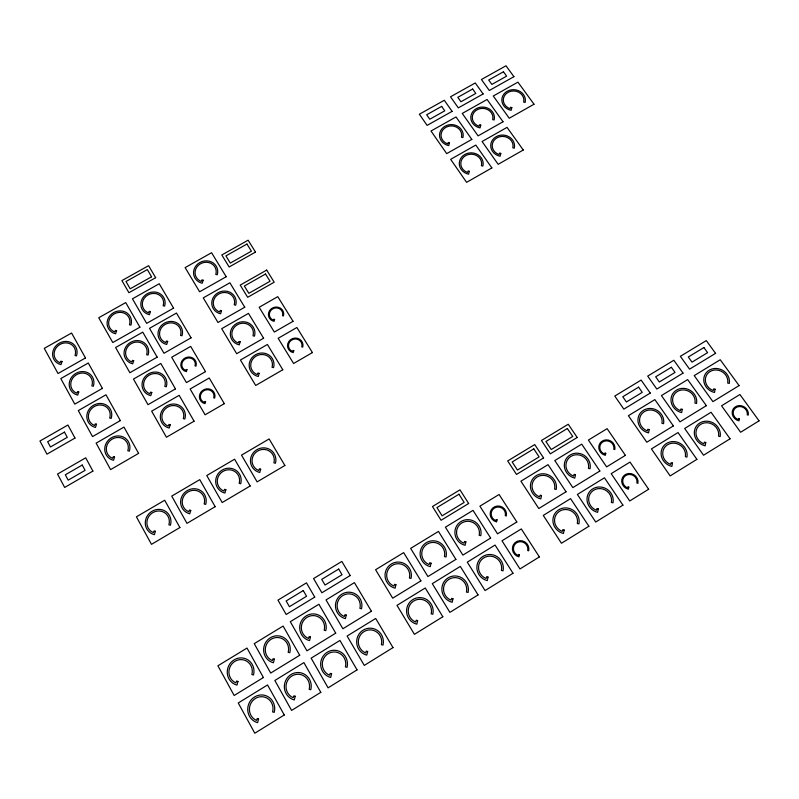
<?xml version="1.0" encoding="UTF-8"?>
<svg xmlns="http://www.w3.org/2000/svg" width="799" height="799" viewBox="0 0 799 799"><rect width="100%" height="100%" fill="white"/><g stroke="black" fill="none" stroke-linecap="round" stroke-linejoin="round"><path stroke-width="1.2" d="M739.345 418.796L738.995 420.843A8.29 7.561 29.5 0 1 732.254 411.515A8.29 7.561 29.5 0 1 741.522 405.782A8.29 7.561 29.5 0 1 748.283 415.1L747.285 414.871A7.251 6.612 29.5 0 0 741.702 406.801A7.251 6.612 29.5 0 0 733.392 411.115A7.251 6.612 29.5 0 0 738.176 419.605L738.526 418.546A6.042 5.513 29.5 0 0 739.345 418.796M705.767 442.506L705.187 445.822A13.273 12.225 30.2 0 1 694.481 430.751A13.273 12.225 30.2 0 1 709.432 421.512A13.273 12.225 30.2 0 1 720.179 436.554L718.571 436.184A11.615 10.697 30.2 0 0 709.702 423.15A11.615 10.697 30.2 0 0 696.319 430.112A11.615 10.697 30.2 0 0 703.879 443.825L704.458 442.117A9.678 8.909 30.2 0 0 705.767 442.506M715.085 389.243L714.516 392.469A13.074 11.945 26.5 0 1 703.909 377.807A13.074 11.945 26.5 0 1 718.651 368.778A13.074 11.945 26.5 0 1 729.297 383.42L727.709 383.061A11.436 10.457 26.5 0 0 718.92 370.376A11.436 10.457 26.5 0 0 705.717 377.178A11.436 10.457 26.5 0 0 713.217 390.531L713.787 388.863A9.528 8.709 26.5 0 0 715.085 389.243M672.478 463.08L671.879 466.426A13.293 12.355 31.1 0 1 661.262 451.215A13.293 12.355 31.1 0 1 676.334 441.897A13.293 12.355 31.1 0 1 686.98 457.078L685.372 456.708A11.635 10.816 31.1 0 0 676.583 443.555A11.635 10.816 31.1 0 0 663.1 450.566A11.635 10.816 31.1 0 0 670.581 464.409L671.17 462.691A9.688 9.009 31.1 0 0 672.478 463.08M682.256 409.348L681.667 412.604A13.094 12.075 26.9 0 1 671.15 397.802A13.094 12.075 26.9 0 1 686.011 388.694A13.094 12.075 26.9 0 1 696.568 403.475L694.97 403.115A11.456 10.567 26.9 0 0 686.261 390.312A11.456 10.567 26.9 0 0 672.968 397.173A11.456 10.567 26.9 0 0 680.378 410.636L680.958 408.958A9.538 8.799 26.9 0 0 682.256 409.348M649.178 429.612L648.548 432.898A13.104 12.205 27.3 0 1 638.131 417.947A13.104 12.205 27.3 0 1 653.103 408.778A13.104 12.205 27.3 0 1 663.569 423.69L661.981 423.33A11.466 10.677 27.3 0 0 653.352 410.406A11.466 10.677 27.3 0 0 639.949 417.318A11.466 10.677 27.3 0 0 647.28 430.911L647.879 429.223A9.548 8.899 27.3 0 0 649.178 429.612M628.783 487.09L628.384 489.198A8.32 7.83 32.6 0 1 621.822 479.57A8.32 7.83 32.6 0 1 631.35 473.687A8.32 7.83 32.6 0 1 637.922 483.305L636.913 483.075A7.281 6.851 32.6 0 0 631.5 474.736A7.281 6.851 32.6 0 0 622.98 479.17A7.281 6.851 32.6 0 0 627.585 487.929L627.964 486.841A6.062 5.713 32.6 0 0 628.783 487.09M605.762 453.253L605.352 455.33A8.2 7.74 28 0 1 598.91 445.872A8.2 7.74 28 0 1 608.369 440.079A8.2 7.74 28 0 1 614.831 449.527L613.832 449.298A7.181 6.772 28 0 0 608.508 441.108A7.181 6.772 28 0 0 600.059 445.472A7.181 6.772 28 0 0 604.563 454.082L604.953 453.013A5.983 5.643 28 0 0 605.762 453.253M598.311 508.933L597.632 512.339A13.333 12.654 34 0 1 587.225 496.808A13.333 12.654 34 0 1 602.566 487.33A13.333 12.654 34 0 1 613.013 502.831L611.405 502.451A11.665 11.076 34 0 0 602.796 489.018A11.665 11.076 34 0 0 589.093 496.159A11.665 11.076 34 0 0 596.374 510.281L596.993 508.524A9.718 9.218 34 0 0 598.311 508.933M564.154 530.047L563.455 533.482A13.353 12.784 36.1 0 1 553.148 517.802A13.353 12.784 36.1 0 1 568.608 508.244A13.353 12.784 36.1 0 1 578.955 523.894L577.337 523.515A11.685 11.186 36.1 0 0 568.818 509.952A11.685 11.186 36.1 0 0 555.015 517.143A11.685 11.186 36.1 0 0 562.196 531.405L562.846 529.637A9.728 9.318 36.1 0 0 564.154 530.047M575.46 474.756L574.771 478.102A13.134 12.504 28.6 0 1 564.553 462.851A13.134 12.504 28.6 0 1 579.794 453.512A13.134 12.504 28.6 0 1 590.052 468.743L588.454 468.364A11.496 10.936 28.6 0 0 580.004 455.17A11.496 10.936 28.6 0 0 566.401 462.202A11.496 10.936 28.6 0 0 573.532 476.084L574.161 474.356A9.578 9.109 28.6 0 0 575.46 474.756M541.512 495.54L540.803 498.916A13.154 12.634 29.6 0 1 530.676 483.525A13.154 12.634 29.6 0 1 546.037 474.107A13.154 12.634 29.6 0 1 556.204 489.477L554.606 489.108A11.506 11.056 29.6 0 0 546.246 475.785A11.506 11.056 29.6 0 0 532.534 482.866A11.506 11.056 29.6 0 0 539.575 496.878L540.214 495.14A9.588 9.208 29.6 0 0 541.512 495.54M519.39 554.676L518.931 556.843A8.36 8.1 40.8 0 1 512.568 546.916A8.36 8.1 40.8 0 1 522.336 540.883A8.36 8.1 40.8 0 1 528.718 550.791L527.71 550.551A7.321 7.091 40.8 0 0 522.456 541.962A7.321 7.091 40.8 0 0 513.747 546.506A7.321 7.091 40.8 0 0 518.161 555.535L518.571 554.416A6.092 5.903 40.8 0 0 519.39 554.676M488.029 577.098L487.26 580.603A13.403 13.084 46.2 0 1 477.173 564.593A13.403 13.084 46.2 0 1 492.913 554.856A13.403 13.084 46.2 0 1 503.05 570.846L501.422 570.446A11.725 11.446 46.2 0 0 493.093 556.603A11.725 11.446 46.2 0 0 479.07 563.924A11.725 11.446 46.2 0 0 486.042 578.486L486.721 576.678A9.768 9.538 46.2 0 0 488.029 577.098M497.058 519.789L496.588 521.927A8.23 8.01 31.9 0 1 490.336 512.179A8.23 8.01 31.9 0 1 500.044 506.226A8.23 8.01 31.9 0 1 506.306 515.964L505.308 515.735A7.201 7.011 31.9 0 0 500.154 507.295A7.201 7.011 31.9 0 0 491.505 511.769A7.201 7.011 31.9 0 0 495.829 520.638L496.239 519.54A6.002 5.843 31.9 0 0 497.058 519.789M452.973 598.771L452.174 602.306A13.443 13.203 57 0 1 442.187 586.146A13.443 13.203 57 0 1 458.057 576.329A13.443 13.203 57 0 1 468.084 592.468L466.466 592.069A11.765 11.556 57 0 0 458.227 578.086A11.765 11.556 57 0 0 444.094 585.467A11.765 11.556 57 0 0 450.966 600.169L451.665 598.341A9.798 9.628 57 0 0 452.973 598.771M465.877 541.862L465.098 545.308A13.193 12.944 34.9 0 1 455.19 529.587A13.193 12.944 34.9 0 1 470.831 519.999A13.193 12.944 34.9 0 1 480.778 535.7L479.18 535.31A11.546 11.326 34.9 0 0 471.001 521.717A11.546 11.326 34.9 0 0 457.078 528.918A11.546 11.326 34.9 0 0 463.899 543.22L464.579 541.452A9.618 9.428 34.9 0 0 465.877 541.862M417.627 620.613L416.798 624.189A13.513 13.303 73.6 0 1 406.911 607.869A13.513 13.303 73.6 0 1 422.921 597.972A13.513 13.303 73.6 0 1 432.838 614.261L431.22 613.862A11.825 11.635 73.6 0 0 423.071 599.749A11.825 11.635 73.6 0 0 408.838 607.18A11.825 11.635 73.6 0 0 415.6 622.021L416.319 620.184A9.848 9.698 73.6 0 0 417.627 620.613M431.051 563.195L430.242 566.671A13.213 13.074 44 0 1 420.434 550.791A13.213 13.074 44 0 1 436.194 541.133A13.213 13.074 44 0 1 446.052 556.983L444.444 556.593A11.566 11.446 44 0 0 436.354 542.861A11.566 11.446 44 0 0 422.331 550.131A11.566 11.446 44 0 0 429.053 564.563L429.752 562.776A9.628 9.528 44 0 0 431.051 563.195M395.934 584.698L395.096 588.204A13.263 13.184 78.3 0 1 385.388 572.174A13.263 13.184 78.3 0 1 401.288 562.436A13.263 13.184 78.3 0 1 411.036 578.436L409.428 578.047A11.605 11.536 78.3 0 0 401.428 564.184A11.605 11.536 78.3 0 0 387.295 571.505A11.605 11.536 78.3 0 0 393.917 586.076L394.636 584.269A9.668 9.608 78.3 0 0 395.934 584.698M500.793 153.388L500.114 156.244A11.925 10.717 3.6 0 1 490.986 143.391A11.925 10.717 3.6 0 1 505.128 135.331A11.925 10.717 3.6 0 1 514.296 148.165L512.838 147.865A10.437 9.378 3.6 0 0 505.298 136.749A10.437 9.378 3.6 0 0 492.693 142.831A10.437 9.378 3.6 0 0 499.005 154.537L499.615 153.068A8.689 7.81 3.6 0 0 500.793 153.388M511.809 107.565L511.14 110.342A11.785 10.467 3.4 0 1 502.082 97.818A11.785 10.467 3.4 0 1 516.044 89.927A11.785 10.467 3.4 0 1 525.143 102.442L523.695 102.142A10.317 9.159 3.4 0 0 516.214 91.306A10.317 9.159 3.4 0 0 503.769 97.258A10.317 9.159 3.4 0 0 510.042 108.684L510.641 107.246A8.589 7.63 3.4 0 0 511.809 107.565M367.65 651.515L366.771 655.13A13.673 13.373 -87.1 0 1 357.043 638.581A13.673 13.373 -87.1 0 1 373.233 628.573A13.673 13.373 -87.1 0 1 383.011 645.093L381.383 644.683A11.965 11.705 -87.1 0 0 373.363 630.371A11.965 11.705 -87.1 0 0 358.981 637.892A11.965 11.705 -87.1 0 0 365.602 652.933L366.341 651.075A9.968 9.748 -87.1 0 0 367.65 651.515M469.323 171.316L468.613 174.182A11.955 10.816 1.9 0 1 459.565 161.218A11.955 10.816 1.9 0 1 473.817 153.108A11.955 10.816 1.9 0 1 482.896 166.052L481.437 165.743A10.457 9.458 1.9 0 0 473.977 154.527A10.457 9.458 1.9 0 0 461.283 160.659A10.457 9.458 1.9 0 0 467.515 172.464L468.134 170.986A8.709 7.88 1.9 0 0 469.323 171.316M480.748 125.103L480.049 127.91A11.815 10.557 1.9 0 1 471.07 115.266A11.815 10.557 1.9 0 1 485.133 107.326A11.815 10.557 1.9 0 1 494.152 119.95L492.703 119.65A10.337 9.238 1.9 0 0 485.293 108.714A10.337 9.238 1.9 0 0 472.768 114.716A10.337 9.238 1.9 0 0 478.961 126.232L479.57 124.784A8.609 7.69 1.9 0 0 480.748 125.103M331.595 673.797L330.686 677.452A13.813 13.403 -80.1 0 1 321.058 660.743A13.813 13.403 -80.1 0 1 337.388 650.646A13.813 13.403 -80.1 0 1 347.056 667.325L345.428 666.915A12.095 11.725 -80.1 0 0 337.508 652.463A12.095 11.725 -80.1 0 0 323.016 660.044A12.095 11.725 -80.1 0 0 329.528 675.235L330.277 673.357A10.067 9.768 -80.1 0 0 331.595 673.797M346.287 615.1L345.398 618.656A13.453 13.223 -74.9 0 1 335.85 602.406A13.453 13.223 -74.9 0 1 351.93 592.558A13.453 13.223 -74.9 0 1 361.528 608.778L359.92 608.369A11.765 11.576 -74.9 0 0 352.049 594.326A11.765 11.576 -74.9 0 0 337.767 601.727A11.765 11.576 -74.9 0 0 344.249 616.498L344.988 614.671A9.808 9.638 -74.9 0 0 346.287 615.1M449.447 142.781L448.728 145.608A11.845 10.647 0.2 0 1 439.83 132.854A11.845 10.647 0.2 0 1 454.002 124.854A11.845 10.647 0.2 0 1 462.931 137.578L461.482 137.278A10.367 9.318 0.2 0 0 454.152 126.252A10.367 9.318 0.2 0 0 441.537 132.294A10.367 9.318 0.2 0 0 447.65 143.91L448.279 142.452A8.629 7.76 0.2 0 0 449.447 142.781M295.24 696.269L294.292 699.954A13.963 13.423 -76.1 0 1 284.784 683.085A13.963 13.423 -76.1 0 1 301.243 672.908A13.963 13.423 -76.1 0 1 310.801 689.747L309.173 689.327A12.225 11.745 -76.1 0 0 301.353 674.736A12.225 11.745 -76.1 0 0 286.751 682.386A12.225 11.745 -76.1 0 0 293.143 697.717L293.922 695.829A10.177 9.788 -76.1 0 0 295.24 696.269M310.481 637.033L309.553 640.618A13.603 13.243 -70.7 0 1 300.114 624.219A13.603 13.243 -70.7 0 1 316.324 614.281A13.603 13.243 -70.7 0 1 325.812 630.661L324.204 630.251A11.895 11.585 -70.7 0 0 316.434 616.069A11.895 11.585 -70.7 0 0 302.042 623.53A11.895 11.585 -70.7 0 0 308.414 638.441L309.173 636.593A9.908 9.658 -70.7 0 0 310.481 637.033M258.576 718.94L257.598 722.656A14.122 13.453 -73.5 0 1 248.199 705.617A14.122 13.453 -73.5 0 1 264.799 695.35A14.122 13.453 -73.5 0 1 274.237 712.358L272.609 711.939A12.355 11.765 -73.5 0 0 264.888 697.197A12.355 11.765 -73.5 0 0 250.177 704.908A12.355 11.765 -73.5 0 0 256.469 720.398L257.258 718.481A10.287 9.798 -73.5 0 0 258.576 718.94M274.367 659.145L273.408 662.771A13.753 13.263 -68.7 0 1 264.079 646.201A13.753 13.263 -68.7 0 1 280.429 636.184A13.753 13.263 -68.7 0 1 289.807 652.723L288.199 652.314A12.035 11.605 -68.7 0 0 280.519 637.982A12.035 11.605 -68.7 0 0 266.027 645.512A12.035 11.605 -68.7 0 0 272.289 660.573L273.068 658.706A10.027 9.668 -68.7 0 0 274.367 659.145M237.962 681.447L236.963 685.103A13.903 13.283 -67.5 0 1 227.745 668.373A13.903 13.283 -67.5 0 1 244.234 658.276A13.903 13.283 -67.5 0 1 253.503 674.965L251.885 674.556A12.165 11.615 -67.5 0 0 244.314 660.094A12.165 11.615 -67.5 0 0 229.703 667.674A12.165 11.615 -67.5 0 0 235.865 682.875L236.654 680.998A10.137 9.678 -67.5 0 0 237.962 681.447M260.684 469.173L259.765 472.489A12.854 12.365 -30.6 0 1 250.896 457.418A12.854 12.365 -30.6 0 1 266.536 448.189A12.854 12.365 -30.6 0 1 275.445 463.23L273.907 462.871A11.246 10.826 -30.6 0 0 266.626 449.837A11.246 10.826 -30.6 0 0 252.764 456.778A11.246 10.826 -30.6 0 0 258.696 470.491L259.445 468.783A9.368 9.019 -30.6 0 0 260.684 469.173M293.782 350.661L293.233 352.619A7.77 7.351 -15.8 0 1 287.77 343.74A7.77 7.351 -15.8 0 1 297.248 338.257A7.77 7.351 -15.8 0 1 302.731 347.126L301.792 346.916A6.801 6.432 -15.8 0 0 297.308 339.225A6.801 6.432 -15.8 0 0 288.898 343.36A6.801 6.432 -15.8 0 0 292.584 351.44L293.023 350.441A5.663 5.353 -15.8 0 0 293.782 350.661M225.867 489.717L224.909 493.053A12.954 12.414 -36.5 0 1 216.149 477.842A12.954 12.414 -36.5 0 1 231.92 468.544A12.954 12.414 -36.5 0 1 240.719 483.725L239.181 483.355A11.336 10.856 -36.5 0 0 231.99 470.202A11.336 10.856 -36.5 0 0 218.027 477.203A11.336 10.856 -36.5 0 0 223.86 491.035L224.619 489.318A9.448 9.049 -36.5 0 0 225.867 489.717M259.166 373.343L258.257 376.499A12.504 11.825 -20.6 0 1 249.608 362.157A12.504 11.825 -20.6 0 1 264.888 353.318A12.504 11.825 -20.6 0 1 273.568 367.63L272.069 367.29A10.946 10.347 -20.6 0 0 264.968 354.886A10.946 10.347 -20.6 0 0 251.425 361.548A10.946 10.347 -20.6 0 0 257.218 374.601L257.947 372.973A9.119 8.619 -20.6 0 0 259.166 373.343M274.586 319.43L274.037 321.358A7.71 7.221 -16.2 0 1 268.664 312.619A7.71 7.221 -16.2 0 1 278.082 307.216A7.71 7.221 -16.2 0 1 283.465 315.945L282.546 315.735A6.752 6.322 -16.2 0 0 278.132 308.174A6.752 6.322 -16.2 0 0 269.782 312.249A6.752 6.322 -16.2 0 0 273.388 320.199L273.837 319.21A5.623 5.263 -16.2 0 0 274.586 319.43M190.761 510.411L189.772 513.787A13.074 12.444 -41 0 1 181.123 498.426A13.074 12.444 -41 0 1 197.013 489.058A13.074 12.444 -41 0 1 205.713 504.379L204.174 504.009A11.446 10.886 -41 0 0 197.073 490.726A11.446 10.886 -41 0 0 183.011 497.787A11.446 10.886 -41 0 0 188.744 511.75L189.523 510.012A9.528 9.069 -41 0 0 190.761 510.411M240.169 341.772L239.261 344.878A12.404 11.625 -20.3 0 1 230.761 330.786A12.404 11.625 -20.3 0 1 245.942 322.067A12.404 11.625 -20.3 0 1 254.482 336.139L252.993 335.81A10.856 10.167 -20.3 0 0 246.012 323.605A10.856 10.167 -20.3 0 0 232.569 330.177A10.856 10.167 -20.3 0 0 238.242 343.011L238.971 341.413A9.039 8.469 -20.3 0 0 240.169 341.772M205.583 401.677L204.993 403.675A7.9 7.451 -28 0 1 199.69 394.576A7.9 7.451 -28 0 1 209.358 388.983A7.9 7.451 -28 0 1 214.681 398.072L213.742 397.852A6.911 6.522 -28 0 0 209.398 389.982A6.911 6.522 -28 0 0 200.829 394.197A6.911 6.522 -28 0 0 204.354 402.466L204.834 401.438A5.763 5.433 -28 0 0 205.583 401.677M155.386 531.275L154.367 534.681A13.203 12.474 -44.4 0 1 145.817 519.18A13.203 12.474 -44.4 0 1 161.837 509.732A13.203 12.474 -44.4 0 1 170.427 525.203L168.889 524.823A11.556 10.916 -44.4 0 0 161.877 511.42A11.556 10.916 -44.4 0 0 147.715 518.531A11.556 10.916 -44.4 0 0 153.338 532.623L154.137 530.876A9.628 9.089 -44.4 0 0 155.386 531.275M221.503 310.741L220.594 313.797A12.305 11.426 -20.1 0 1 212.234 299.935A12.305 11.426 -20.1 0 1 227.316 291.345A12.305 11.426 -20.1 0 1 235.715 305.188L234.237 304.858A10.767 9.997 -20.1 0 0 227.385 292.863A10.767 9.997 -20.1 0 0 214.022 299.335A10.767 9.997 -20.1 0 0 219.585 311.96L220.324 310.382A8.969 8.33 -20.1 0 0 221.503 310.741M170.197 424.828L169.218 428.054A12.744 11.965 -32.1 0 1 160.829 413.363A12.744 11.965 -32.1 0 1 176.419 404.344A12.744 11.965 -32.1 0 1 184.849 419.006L183.341 418.656A11.156 10.467 -32.1 0 0 176.469 405.942A11.156 10.467 -32.1 0 0 162.676 412.743A11.156 10.467 -32.1 0 0 168.219 426.107L168.988 424.439A9.288 8.719 -32.1 0 0 170.197 424.828M186.956 369.697L186.357 371.655A7.84 7.321 -26.7 0 1 181.143 362.716A7.84 7.321 -26.7 0 1 190.751 357.203A7.84 7.321 -26.7 0 1 195.985 366.142L195.056 365.922A6.861 6.402 -26.7 0 0 190.781 358.182A6.861 6.402 -26.7 0 0 182.282 362.337A6.861 6.402 -26.7 0 0 185.738 370.476L186.207 369.468A5.713 5.333 -26.7 0 0 186.956 369.697M203.156 280.219L202.227 283.236A12.205 11.226 -19.9 0 1 194.017 269.603A12.205 11.226 -19.9 0 1 208.998 261.133A12.205 11.226 -19.9 0 1 217.258 274.746L215.8 274.427A10.687 9.828 -19.9 0 0 209.058 262.631A10.687 9.828 -19.9 0 0 195.795 269.013A10.687 9.828 -19.9 0 0 201.248 281.428L201.977 279.87A8.899 8.18 -19.9 0 0 203.156 280.219M151.79 392.489L150.801 395.675A12.634 11.765 -30.3 0 1 142.562 381.233A12.634 11.765 -30.3 0 1 158.042 372.344A12.634 11.765 -30.3 0 1 166.322 386.756L164.834 386.406A11.056 10.297 -30.3 0 0 158.082 373.922A11.056 10.297 -30.3 0 0 144.389 380.614A11.056 10.297 -30.3 0 0 149.812 393.757L150.592 392.119A9.208 8.569 -30.3 0 0 151.79 392.489M167.67 341.373L166.711 344.469A12.434 11.516 -25.6 0 1 158.512 330.406A12.434 11.516 -25.6 0 1 173.773 321.717A12.434 11.516 -25.6 0 1 182.012 335.76L180.544 335.42A10.886 10.077 -25.6 0 0 173.822 323.255A10.886 10.077 -25.6 0 0 160.319 329.807A10.886 10.077 -25.6 0 0 165.733 342.611L166.482 341.013A9.069 8.389 -25.6 0 0 167.67 341.373M114.557 457.028L113.518 460.304A12.924 12.025 -37.4 0 1 105.298 445.393A12.924 12.025 -37.4 0 1 121.088 436.254A12.924 12.025 -37.4 0 1 129.348 451.145L127.84 450.776A11.306 10.527 -37.4 0 0 121.108 437.882A11.306 10.527 -37.4 0 0 107.166 444.763A11.306 10.527 -37.4 0 0 112.539 458.326L113.338 456.638A9.418 8.769 -37.4 0 0 114.557 457.028M133.693 360.709L132.694 363.835A12.524 11.566 -28.8 0 1 124.594 349.652A12.524 11.566 -28.8 0 1 139.985 340.883A12.524 11.566 -28.8 0 1 148.125 355.056L146.646 354.716A10.956 10.117 -28.8 0 0 140.015 342.441A10.956 10.117 -28.8 0 0 126.412 349.043A10.956 10.117 -28.8 0 0 131.735 361.957L132.504 360.349A9.129 8.429 -28.8 0 0 133.693 360.709M150.382 311.64L149.413 314.696A12.335 11.326 -24.8 0 1 141.343 300.863A12.335 11.326 -24.8 0 1 156.514 292.284A12.335 11.326 -24.8 0 1 164.624 306.107L163.166 305.767A10.796 9.908 -24.8 0 0 156.554 293.802A10.796 9.908 -24.8 0 0 143.131 300.264A10.796 9.908 -24.8 0 0 148.444 312.858L149.203 311.29A8.989 8.26 -24.8 0 0 150.382 311.64M96.509 424.219L95.471 427.435A12.804 11.825 -35.2 0 1 87.391 412.783A12.804 11.825 -35.2 0 1 103.071 403.785A12.804 11.825 -35.2 0 1 111.191 418.416L109.703 418.057A11.206 10.347 -35.2 0 0 103.091 405.383A11.206 10.347 -35.2 0 0 89.238 412.164A11.206 10.347 -35.2 0 0 94.512 425.497L95.311 423.84A9.328 8.619 -35.2 0 0 96.509 424.219M116.604 330.716L115.605 333.792A12.424 11.376 -27.7 0 1 107.635 319.83A12.424 11.376 -27.7 0 1 122.926 311.191A12.424 11.376 -27.7 0 1 130.936 325.133L129.478 324.793A10.876 9.958 -27.7 0 0 122.956 312.719A10.876 9.958 -27.7 0 0 109.443 319.23A10.876 9.958 -27.7 0 0 114.656 331.935L115.436 330.357A9.059 8.29 -27.7 0 0 116.604 330.716M78.771 391.969L77.733 395.135A12.684 11.625 -33.4 0 1 69.793 380.733A12.684 11.625 -33.4 0 1 85.373 371.865A12.684 11.625 -33.4 0 1 93.343 386.247L91.875 385.897A11.096 10.177 -33.4 0 0 85.383 373.443A11.096 10.177 -33.4 0 0 71.63 380.124A11.096 10.177 -33.4 0 0 76.784 393.228L77.583 391.59A9.248 8.479 -33.4 0 0 78.771 391.969M62.032 361.528L60.984 364.644A12.584 11.446 -31.9 0 1 53.183 350.481A12.584 11.446 -31.9 0 1 68.654 341.732A12.584 11.446 -31.9 0 1 76.504 355.885L75.046 355.545A11.006 10.017 -31.9 0 0 68.664 343.28A11.006 10.017 -31.9 0 0 55.001 349.872A11.006 10.017 -31.9 0 0 60.055 362.766L60.854 361.158A9.169 8.34 -31.9 0 0 62.032 361.528M284.264 714.975L254.801 733.222L238.252 702.97L267.555 684.963L284.264 714.975M320.808 692.334L291.595 710.431L274.846 680.478L303.9 662.611L320.808 692.334M357.053 669.882L328.089 687.829L311.131 658.166L339.945 640.448L357.053 669.882M392.998 647.609L364.274 665.407L347.116 636.034L375.7 618.466L392.998 647.609M442.826 616.748L414.421 634.336L397.003 605.362L425.258 587.984L442.826 616.748M478.062 594.915L449.897 612.364L432.289 583.66L460.304 566.431L478.062 594.915M513.008 573.263L485.073 590.571L467.285 562.146L495.07 545.058L513.008 573.263M539.375 556.933L519.959 568.958L501.992 540.803L521.308 528.928L539.375 556.933M588.893 526.251L561.457 543.25L543.28 515.415L570.576 498.636L588.893 526.251M622.94 505.158L595.724 522.027L577.377 494.451L604.453 477.802L622.94 505.158M648.638 489.248L629.722 500.963L611.195 473.657L630.021 462.082L648.638 489.248M696.888 459.355L670.151 475.914L651.425 448.918L678.031 432.559L696.888 459.355M730.066 438.801L703.539 455.23L684.663 428.484L711.06 412.254L730.066 438.801M759.05 420.843L740.633 432.249L721.567 405.792L739.904 394.516L759.05 420.843M263.41 677.522L234.157 695.48L217.907 665.787L247.001 648.059L263.41 677.522M299.705 655.25L270.691 673.058L254.252 643.644L283.106 626.066L299.705 655.25M335.71 633.158L306.936 650.815L290.287 621.692L318.911 604.254L335.71 633.158M371.415 611.245L342.871 628.753L326.032 599.919L354.416 582.621L371.415 611.245M420.903 580.863L392.689 598.181L375.59 569.727L403.655 552.628L420.903 580.863M455.909 559.38L427.924 576.558L410.636 548.374L438.471 531.415L455.909 559.38M490.636 538.067L462.881 555.105L445.403 527.19L473.018 510.361L490.636 538.067M516.833 521.987L497.537 533.832L479.899 506.176L499.085 494.481L516.833 521.987M566.032 491.784L538.776 508.524L520.918 481.188L548.044 464.658L566.032 491.784M599.869 471.02L572.823 487.62L554.796 460.544L581.712 444.144L599.869 471.02M625.407 455.35L606.611 466.886L588.414 440.059L607.12 428.663L625.407 455.35M673.367 425.917L646.791 442.227L628.394 415.7L654.85 399.59L673.367 425.917M706.346 405.672L679.979 421.852L661.432 395.575L687.669 379.595L706.346 405.672M739.075 385.587L712.918 401.647L694.201 375.61L720.239 359.75L739.075 385.587M314.746 597.093L286.172 614.481L277.962 600.129L306.466 582.861L314.746 597.093M350.212 575.53L321.867 592.768L313.568 578.556L341.842 561.427L350.212 575.53M468.653 503.5L441.078 520.269L432.469 506.516L459.974 489.847L468.653 503.5M543.59 457.937L516.494 474.416L507.685 460.933L534.711 444.564L543.59 457.937M577.208 437.482L550.331 453.832L541.442 440.489L568.259 424.239L577.208 437.482M650.256 393.068L623.839 409.128L614.771 396.054L641.128 380.084L650.256 393.068M683.045 373.133L656.838 389.063L647.689 376.109L673.837 360.269L683.045 373.133M715.574 353.348L689.567 369.158L680.349 356.324L706.286 340.604L715.574 353.348M458.966 494.231L436.943 507.585L442.117 515.834L464.169 502.431L458.966 494.231M533.792 448.868L512.159 461.982L517.442 470.062L539.105 456.898L533.792 448.868M567.37 428.504L545.907 441.517L551.24 449.517L572.733 436.454L567.37 428.504M303.26 590.571L286.142 600.948L289.428 606.681L306.566 596.274L303.26 590.571M338.696 569.068L321.727 579.365L325.053 585.048L342.042 574.721L338.696 569.068M638.601 387.165L622.771 396.763L626.406 401.987L642.246 392.359L638.601 387.165M671.37 367.28L655.669 376.808L659.335 381.982L675.045 372.434L671.37 367.28M703.889 347.555L688.309 357.003L692.004 362.137L707.594 352.659L703.889 347.555M179.895 527.54L151.47 544.339L136.419 516.823L164.694 500.234L179.895 527.54M215.171 506.686L186.976 523.355L171.735 496.099L199.78 479.64L215.171 506.686M250.167 486.002L222.192 502.541L206.761 475.535L234.596 459.205L250.167 486.002M284.883 465.487L257.138 481.887L241.518 455.14L269.133 438.941L284.883 465.487M92.904 471.09L64.669 487.44L57.538 474.057L85.703 457.817L92.904 471.09M138.597 453.373L110.592 469.612L96.12 443.145L123.975 427.105L138.597 453.373M194.087 421.193L166.432 437.233L151.66 411.155L179.166 395.315L194.087 421.193M224.309 403.665L205.103 414.801L190.132 389.003L209.238 377.997L224.309 403.665M282.796 369.757L255.69 385.468L240.449 360.019L267.415 344.489L282.796 369.757M312.419 352.579L293.593 363.495L278.162 338.297L296.888 327.51L312.419 352.579M82.237 465.038L65.328 474.796L68.185 480.139L85.103 470.351L82.237 465.038M74.996 438.062L46.951 454.162L39.95 441.018L67.925 425.018L74.996 438.062M120.349 420.594L92.524 436.594L78.302 410.586L105.977 394.776L120.349 420.594M175.47 388.893L147.995 404.693L133.473 379.066L160.809 363.455L175.47 388.893M205.503 371.635L186.417 382.601L171.695 357.243L190.681 346.396L205.503 371.635M263.61 338.217L236.674 353.707L221.703 328.679L248.489 313.378L263.61 338.217M293.043 321.298L274.337 332.054L259.166 307.285L277.772 296.649L293.043 321.298M64.449 432.119L47.66 441.737L50.467 446.991L67.276 437.343L64.449 432.119M102.412 388.384L74.776 404.134L60.794 378.576L88.28 363.006L102.412 388.384M157.173 357.153L129.877 372.714L115.605 347.525L142.761 332.144L157.173 357.153M191.061 337.827L163.975 353.278L149.523 328.319L176.479 313.048L191.061 337.827M244.744 307.225L217.987 322.476L203.256 297.877L229.882 282.796L244.744 307.225M491.874 167.92L466.596 182.332L450.646 159.331L475.804 145.078L491.874 167.92M523.265 150.012L498.167 164.324L482.077 141.523L507.055 127.371L523.265 150.012M266.676 270.092L240.219 285.103L247.67 297.298L274.187 282.197L266.676 270.092M265.538 274.007L244.364 286.032L248.829 293.333L270.042 281.268L265.538 274.007M226.197 276.744L199.61 291.775L185.128 267.585L211.585 252.724L226.197 276.744M85.483 357.972L58.017 373.513L44.265 348.364L71.58 333.013L85.483 357.972M139.905 327.191L112.779 342.531L98.736 317.752L125.723 302.581L139.905 327.191M173.583 308.134L146.656 323.365L132.444 298.806L159.231 283.755L173.583 308.134M471.819 139.416L446.691 153.628L431.001 131.006L456.019 116.944L471.819 139.416M503.03 121.758L478.082 135.87L462.251 113.438L487.08 99.485L503.03 121.758M534.012 104.23L509.243 118.242L493.263 96.01L517.922 82.147L534.012 104.23M246.961 244.035L225.917 255.89L230.312 263.081L251.395 251.186L246.961 244.035M255.5 252.085L229.143 266.976L221.822 254.981L248.109 240.189L255.5 252.085M151.58 276.794L130.197 288.789L125.982 281.518L147.336 269.573L151.58 276.794M155.665 277.702L128.919 292.714L121.907 280.599L148.584 265.677L155.665 277.702M452.094 111.371L427.105 125.393L419.365 114.227L444.294 100.275L452.094 111.371M483.125 93.962L458.316 107.875L450.506 96.809L475.255 82.966L483.125 93.962M513.927 76.674L489.308 90.487L481.417 79.52L505.987 65.778L513.927 76.674M441.647 106.387L426.686 114.766L429.782 119.231L444.763 110.831L441.647 106.387M472.668 89.019L457.807 97.338L460.943 101.763L475.814 93.423L472.668 89.019M503.46 71.78L488.708 80.04L491.864 84.424L506.626 76.145L503.46 71.78"/></g></svg>
